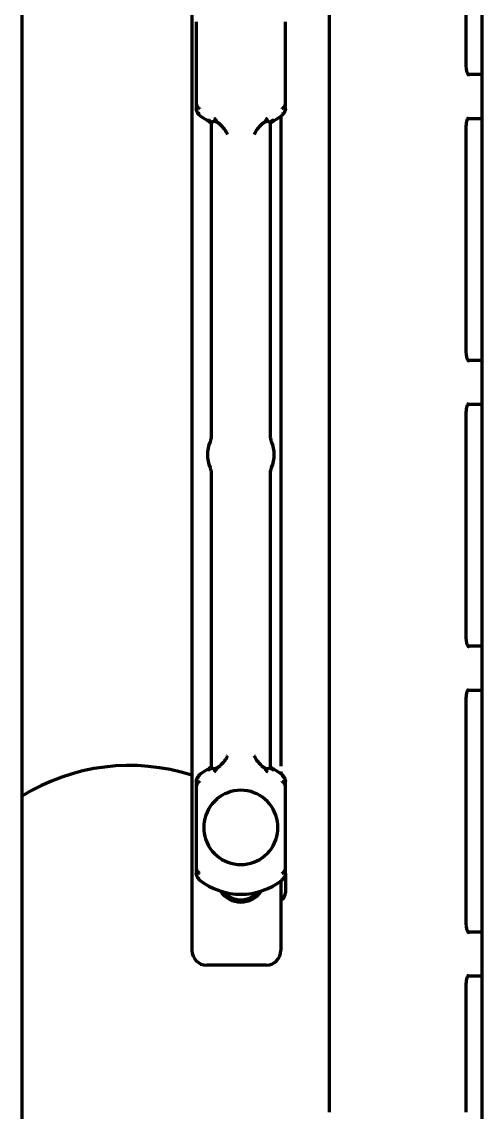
# Model space of a CAD drawing. Header units: inches. Extents: x -3055 to 7244, y 299 to 5591.
# Drawn here: x 5507.2 to 5538.2, y 2230.1 to 2303.6 of the extents above; entities that cross this region are included whole.
import ezdxf

# ---------------------------------------------------------------- set-up
doc = ezdxf.new("R2010")
doc.units = ezdxf.units.IN

msp = doc.modelspace()

# ---------------------------------------------------------------- linework, layer by layer
at = {"linetype": 'Continuous', "lineweight": 70}
for p, q in [((5507.212, 3810.023), (5507.212, 2144.823)), ((5538.212, 2170.627), (5538.212, 3808.627)), ((5518.662, 2411.377), (5518.662, 2241.027)), ((5527.916, 2329.027), (5527.916, 2230.128)), ((5537.144, 2300.527), (5537.144, 2318.455)), ((5518.962, 2303.553), (5518.962, 2298.051)), ((5524.962, 2298.051), (5524.962, 2303.553)), ((5537.285, 2300.027), (5538.213, 2300.027)), ((5519.209, 2297.331), (5519.166, 2297.277)), ((5523.962, 2296.724), (5523.918, 2296.775)), ((5524.662, 2297.201), (5524.662, 2253.436)), ((5524.759, 2297.277), (5524.716, 2297.331)), ((5538.213, 2297.027), (5537.247, 2297.027)), ((5519.963, 2296.723), (5519.963, 2275.478)), ((5523.962, 2275.653), (5523.962, 2296.723)), ((5537.144, 2281.277), (5537.144, 2296.527)), ((5537.284, 2280.777), (5538.213, 2280.777)), ((5538.213, 2277.777), (5537.247, 2277.777)), ((5537.144, 2262.027), (5537.144, 2277.277)), ((5524.036, 2275.275), (5524.037, 2275.273)), ((5519.889, 2273.529), (5519.888, 2273.531)), ((5523.962, 2253.382), (5523.962, 2273.327)), ((5519.963, 2273.151), (5519.963, 2253.381)), ((5537.284, 2261.527), (5538.213, 2261.527)), ((5537.144, 2242.777), (5537.144, 2258.027)), ((5538.213, 2258.527), (5537.247, 2258.527)), ((5519.166, 2252.827), (5519.209, 2252.773)), ((5524.662, 2253.063), (5524.662, 2252.903)), ((5524.716, 2252.773), (5524.759, 2252.827)), ((5518.962, 2252.053), (5518.962, 2246.551)), ((5524.962, 2246.551), (5524.962, 2252.053)), ((5524.962, 2246.186), (5524.962, 2244.894)), ((5519.209, 2245.831), (5519.166, 2245.777)), ((5524.662, 2245.702), (5524.662, 2241.027)), ((5524.759, 2245.777), (5524.716, 2245.831)), ((5524.762, 2244.479), (5524.662, 2244.402)), ((5537.284, 2242.277), (5538.213, 2242.277)), ((5523.662, 2240.027), (5519.662, 2240.027)), ((5537.144, 2230.127), (5537.144, 2238.777)), ((5538.213, 2239.277), (5537.247, 2239.277))]:
    msp.add_line(p, q, dxfattribs=at)
for centre, radius, start, end in [((5521.962, 2300.802), 4.5, 231.57762, 240.00161), ((5521.962, 2300.802), 4.5, 299.99838, 308.43273), ((5521.962, 2274.402), 2.25, 157.23257, 202.76743), ((5521.962, 2274.402), 2.25, 337.23257, 22.76743), ((5514.462, 2239.779), 13.695, 72.13713, 121.95931), ((5521.962, 2249.302), 4.5, 119.99839, 128.43252), ((5521.962, 2249.302), 4.5, 51.57673, 60.00161), ((5521.962, 2249.302), 2.5, 8.88512, 171.11488), ((5521.962, 2249.302), 2.5, 171.11488, 188.88512), ((5521.962, 2249.302), 2.5, 351.11488, 8.88512), ((5521.962, 2249.302), 2.5, 188.88512, 351.11488), ((5521.962, 2249.302), 4.5, 231.57763, 308.4734), ((5521.962, 2245.927), 1.65, 213.43781, 326.56219), ((5521.962, 2245.927), 1.5, 220.75313, 319.2525), ((5524.432, 2244.894), 0.53, 308.4745, 0), ((5519.662, 2241.027), 1, 180, 270), ((5523.662, 2241.027), 1, 270, 0)]:
    msp.add_arc(centre, radius, start, end, dxfattribs=at)
for centre, major_axis, ratio, start_param, end_param in [((5524.95, 2295.62), (1.342, 0.629), 0.999709, 1.654922, 1.870026), ((5524.45, 2297.67), (0.312, -0.391), 0.212305, 6.282869, 6.783619), ((5519.475, 2252.434), (-0.312, 0.391), 0.210527, 6.282797, 6.783546), ((5518.975, 2254.484), (1.342, 0.629), 0.999709, 4.796522, 5.011626), ((5524.45, 2246.17), (0.312, -0.391), 0.212305, 0.000913, 0.500435)]:
    msp.add_ellipse(centre, major_axis=major_axis, ratio=ratio, start_param=start_param, end_param=end_param, dxfattribs=at)
for points, knots in [([(5537.289, 2299.957), (5537.29, 2299.957), (5537.288, 2299.959), (5537.262, 2299.991), (5537.212, 2300.095), (5537.165, 2300.256), (5537.146, 2300.41), (5537.144, 2300.503), (5537.144, 2300.527)], [0, 0, 0, 0, 0.064595, 0.272965, 0.480399, 0.692617, 0.92171, 1, 1, 1, 1]), ([(5518.963, 2298.051), (5518.963, 2298.049), (5518.963, 2298.043), (5518.963, 2298.034), (5518.963, 2298.026), (5518.964, 2298.018), (5518.965, 2298.01), (5518.966, 2298.002), (5518.968, 2297.994), (5518.969, 2297.987), (5518.971, 2297.979), (5518.973, 2297.972), (5518.975, 2297.965), (5518.977, 2297.958), (5518.979, 2297.951), (5518.981, 2297.945), (5518.983, 2297.938), (5518.986, 2297.932), (5518.988, 2297.926), (5518.991, 2297.92), (5518.994, 2297.914), (5518.996, 2297.909), (5518.999, 2297.903), (5519.002, 2297.898), (5519.004, 2297.893), (5519.007, 2297.888), (5519.01, 2297.883), (5519.013, 2297.878), (5519.016, 2297.874), (5519.018, 2297.87), (5519.024, 2297.861), (5519.033, 2297.848), (5519.046, 2297.832), (5519.059, 2297.817), (5519.074, 2297.802), (5519.088, 2297.788), (5519.104, 2297.775), (5519.12, 2297.762), (5519.136, 2297.75), (5519.153, 2297.739), (5519.169, 2297.729), (5519.181, 2297.722), (5519.187, 2297.719)], [0, 0, 0, 0, 0.022173, 0.043991, 0.065453, 0.086557, 0.107303, 0.127691, 0.147719, 0.167387, 0.186695, 0.205643, 0.22423, 0.242456, 0.260322, 0.277827, 0.294972, 0.311756, 0.328181, 0.344246, 0.359953, 0.375301, 0.390291, 0.404923, 0.4192, 0.43312, 0.446685, 0.459895, 0.472752, 0.485256, 0.497408, 0.546852, 0.595521, 0.643418, 0.690552, 0.736929, 0.78256, 0.827458, 0.871634, 0.915106, 0.957888, 1, 1, 1, 1]), ([(5519.162, 2297.358), (5519.159, 2297.36), (5519.153, 2297.364), (5519.145, 2297.37), (5519.136, 2297.376), (5519.127, 2297.383), (5519.118, 2297.39), (5519.11, 2297.397), (5519.102, 2297.404), (5519.093, 2297.411), (5519.085, 2297.419), (5519.077, 2297.427), (5519.069, 2297.435), (5519.062, 2297.444), (5519.054, 2297.452), (5519.047, 2297.461), (5519.04, 2297.47), (5519.033, 2297.479), (5519.027, 2297.489), (5519.021, 2297.499), (5519.015, 2297.508), (5519.009, 2297.518), (5519.004, 2297.528), (5518.998, 2297.539), (5518.993, 2297.551), (5518.988, 2297.564), (5518.983, 2297.577), (5518.978, 2297.591), (5518.974, 2297.606), (5518.97, 2297.622), (5518.967, 2297.639), (5518.964, 2297.657), (5518.963, 2297.675), (5518.963, 2297.688), (5518.963, 2297.694)], [0, 0, 0, 0, 0.024357, 0.048944, 0.073762, 0.098812, 0.124097, 0.149618, 0.175376, 0.201372, 0.227608, 0.254084, 0.280802, 0.307763, 0.334967, 0.362415, 0.390108, 0.418047, 0.446232, 0.474663, 0.503341, 0.530292, 0.559107, 0.58979, 0.622347, 0.65678, 0.693093, 0.731289, 0.771368, 0.813332, 0.857179, 0.902909, 0.950518, 1, 1, 1, 1]), ([(5518.963, 2297.694), (5518.963, 2297.69), (5518.963, 2297.683), (5518.963, 2297.672), (5518.964, 2297.662), (5518.964, 2297.652), (5518.965, 2297.642), (5518.966, 2297.632), (5518.967, 2297.623), (5518.969, 2297.613), (5518.97, 2297.605), (5518.972, 2297.596), (5518.973, 2297.587), (5518.975, 2297.579), (5518.977, 2297.571), (5518.979, 2297.564), (5518.981, 2297.556), (5518.983, 2297.549), (5518.985, 2297.542), (5518.987, 2297.536), (5518.989, 2297.529), (5518.991, 2297.523), (5518.993, 2297.517), (5518.995, 2297.511), (5518.997, 2297.506), (5518.999, 2297.501), (5519.001, 2297.496), (5519.003, 2297.491), (5519.005, 2297.487), (5519.007, 2297.482), (5519.009, 2297.478), (5519.01, 2297.475), (5519.012, 2297.471), (5519.013, 2297.468), (5519.018, 2297.458), (5519.027, 2297.441), (5519.04, 2297.419), (5519.053, 2297.397), (5519.068, 2297.377), (5519.083, 2297.358), (5519.098, 2297.34), (5519.114, 2297.323), (5519.131, 2297.307), (5519.147, 2297.292), (5519.158, 2297.282), (5519.164, 2297.278)], [0, 0, 0, 0, 0.022861, 0.045236, 0.067124, 0.088524, 0.109435, 0.129858, 0.149791, 0.169234, 0.188188, 0.206651, 0.224624, 0.242107, 0.259099, 0.2756, 0.291611, 0.307132, 0.322162, 0.336702, 0.350753, 0.364313, 0.377385, 0.389967, 0.40206, 0.413664, 0.42478, 0.435408, 0.445548, 0.455201, 0.464367, 0.473045, 0.481238, 0.488944, 0.496164, 0.551428, 0.605599, 0.65868, 0.71067, 0.761575, 0.811397, 0.860144, 0.907821, 0.954437, 1, 1, 1, 1]), ([(5524.738, 2297.719), (5524.741, 2297.721), (5524.748, 2297.725), (5524.757, 2297.73), (5524.766, 2297.736), (5524.776, 2297.742), (5524.785, 2297.748), (5524.794, 2297.754), (5524.803, 2297.761), (5524.812, 2297.767), (5524.82, 2297.774), (5524.829, 2297.781), (5524.837, 2297.789), (5524.845, 2297.797), (5524.853, 2297.804), (5524.861, 2297.812), (5524.869, 2297.821), (5524.876, 2297.829), (5524.884, 2297.838), (5524.891, 2297.847), (5524.897, 2297.856), (5524.904, 2297.865), (5524.91, 2297.874), (5524.915, 2297.884), (5524.921, 2297.894), (5524.927, 2297.905), (5524.933, 2297.917), (5524.938, 2297.929), (5524.943, 2297.942), (5524.948, 2297.956), (5524.952, 2297.97), (5524.955, 2297.985), (5524.958, 2298.001), (5524.961, 2298.017), (5524.962, 2298.034), (5524.962, 2298.046), (5524.962, 2298.051)], [0, 0, 0, 0, 0.023097, 0.046394, 0.069896, 0.093605, 0.117525, 0.141657, 0.166005, 0.190571, 0.215357, 0.240367, 0.265601, 0.291061, 0.31675, 0.342669, 0.36882, 0.395202, 0.421819, 0.44867, 0.475757, 0.503079, 0.528612, 0.55566, 0.584227, 0.614322, 0.645949, 0.679115, 0.713822, 0.750074, 0.787873, 0.827217, 0.868107, 0.910538, 0.954505, 1, 1, 1, 1]), ([(5524.761, 2297.278), (5524.764, 2297.28), (5524.77, 2297.285), (5524.779, 2297.293), (5524.789, 2297.302), (5524.798, 2297.31), (5524.807, 2297.319), (5524.816, 2297.328), (5524.825, 2297.338), (5524.833, 2297.347), (5524.842, 2297.358), (5524.85, 2297.368), (5524.858, 2297.379), (5524.866, 2297.39), (5524.874, 2297.402), (5524.882, 2297.414), (5524.889, 2297.426), (5524.896, 2297.438), (5524.903, 2297.451), (5524.909, 2297.462), (5524.913, 2297.471), (5524.917, 2297.479), (5524.92, 2297.488), (5524.925, 2297.498), (5524.929, 2297.509), (5524.933, 2297.522), (5524.938, 2297.536), (5524.943, 2297.551), (5524.947, 2297.567), (5524.951, 2297.585), (5524.955, 2297.604), (5524.958, 2297.625), (5524.96, 2297.647), (5524.962, 2297.67), (5524.962, 2297.686), (5524.962, 2297.694)], [0, 0, 0, 0, 0.025091, 0.050515, 0.076274, 0.10237, 0.128803, 0.155576, 0.182689, 0.210144, 0.23794, 0.266081, 0.294565, 0.323394, 0.352569, 0.382089, 0.411955, 0.442168, 0.472727, 0.503631, 0.518597, 0.53614, 0.556265, 0.578974, 0.604272, 0.632161, 0.662644, 0.695723, 0.731402, 0.76968, 0.810557, 0.854032, 0.900101, 0.948759, 1, 1, 1, 1]), ([(5524.962, 2297.694), (5524.962, 2297.691), (5524.962, 2297.685), (5524.962, 2297.675), (5524.961, 2297.666), (5524.96, 2297.657), (5524.959, 2297.648), (5524.958, 2297.639), (5524.957, 2297.631), (5524.955, 2297.623), (5524.953, 2297.615), (5524.951, 2297.607), (5524.949, 2297.599), (5524.947, 2297.592), (5524.945, 2297.585), (5524.942, 2297.578), (5524.94, 2297.571), (5524.937, 2297.564), (5524.935, 2297.558), (5524.932, 2297.552), (5524.93, 2297.545), (5524.927, 2297.54), (5524.924, 2297.534), (5524.921, 2297.529), (5524.919, 2297.523), (5524.916, 2297.518), (5524.913, 2297.513), (5524.907, 2297.504), (5524.899, 2297.49), (5524.886, 2297.472), (5524.873, 2297.455), (5524.859, 2297.439), (5524.844, 2297.423), (5524.829, 2297.408), (5524.813, 2297.394), (5524.796, 2297.381), (5524.78, 2297.369), (5524.768, 2297.361), (5524.762, 2297.358)], [0, 0, 0, 0, 0.024705, 0.048964, 0.072776, 0.096141, 0.119058, 0.141528, 0.163548, 0.18512, 0.206243, 0.226917, 0.247142, 0.266918, 0.286245, 0.305124, 0.323553, 0.341535, 0.359068, 0.376155, 0.392794, 0.408986, 0.424732, 0.440033, 0.454888, 0.469299, 0.483266, 0.49679, 0.550956, 0.604255, 0.656687, 0.708259, 0.758975, 0.808843, 0.85787, 0.906065, 0.953438, 1, 1, 1, 1]), ([(5519.848, 2296.908), (5519.836, 2296.908), (5519.814, 2296.907), (5519.788, 2296.906), (5519.767, 2296.905), (5519.75, 2296.905), (5519.737, 2296.905), (5519.727, 2296.904), (5519.719, 2296.904), (5519.714, 2296.905), (5519.713, 2296.905), (5519.713, 2296.905)], [0, 0, 0, 0, 0.111111, 0.222222, 0.333333, 0.444444, 0.555555, 0.666666, 0.777777, 0.888888, 1, 1, 1, 1]), ([(5519.713, 2296.905), (5519.713, 2296.905), (5519.713, 2296.904), (5519.714, 2296.904), (5519.714, 2296.904)], [0, 0, 0, 0, 0.799483, 1, 1, 1, 1]), ([(5520.384, 2296.773), (5520.345, 2296.794), (5520.306, 2296.811), (5520.257, 2296.825), (5520.248, 2296.827), (5520.229, 2296.831), (5520.22, 2296.833), (5520.192, 2296.836), (5520.175, 2296.837), (5520.149, 2296.837), (5520.141, 2296.836), (5520.125, 2296.835), (5520.117, 2296.834), (5520.095, 2296.829), (5520.081, 2296.825), (5520.062, 2296.817), (5520.056, 2296.814), (5520.045, 2296.807), (5520.029, 2296.797), (5520.015, 2296.784), (5520.007, 2296.775)], [0, 0, 0, 0, 0.25, 0.25, 0.3125, 0.3125, 0.375, 0.375, 0.5, 0.5, 0.5625, 0.5625, 0.625, 0.625, 0.75, 0.75, 0.8125, 0.8125, 0.875, 1, 1, 1, 1]), ([(5523.918, 2296.775), (5523.902, 2296.794), (5523.882, 2296.809), (5523.85, 2296.822), (5523.844, 2296.825), (5523.83, 2296.829), (5523.823, 2296.831), (5523.8, 2296.835), (5523.785, 2296.837), (5523.76, 2296.837), (5523.751, 2296.837), (5523.733, 2296.836), (5523.724, 2296.835), (5523.696, 2296.831), (5523.678, 2296.827), (5523.649, 2296.819), (5523.639, 2296.816), (5523.619, 2296.809), (5523.61, 2296.806), (5523.58, 2296.793), (5523.56, 2296.784), (5523.541, 2296.773)], [0, 0, 0, 0, 0.25, 0.25, 0.3125, 0.3125, 0.375, 0.375, 0.5, 0.5, 0.5625, 0.5625, 0.625, 0.625, 0.75, 0.75, 0.8125, 0.8125, 0.875, 0.875, 1, 1, 1, 1]), ([(5524.213, 2296.905), (5524.212, 2296.905), (5524.212, 2296.905), (5524.212, 2296.905), (5524.212, 2296.905), (5524.211, 2296.905), (5524.206, 2296.904), (5524.198, 2296.904), (5524.186, 2296.905), (5524.169, 2296.905), (5524.147, 2296.906), (5524.118, 2296.906), (5524.091, 2296.907), (5524.077, 2296.908), (5524.077, 2296.908), (5524.076, 2296.908)], [0, 0, 0, 0, 0.000001, 0.000001, 0.000001, 0.125, 0.25, 0.375, 0.5, 0.625, 0.749999, 0.874999, 0.999999, 0.999999, 1, 1, 1, 1]), ([(5537.144, 2296.527), (5537.144, 2296.603), (5537.155, 2296.745), (5537.2, 2296.929), (5537.255, 2297.052), (5537.286, 2297.093), (5537.29, 2297.097), (5537.29, 2297.097)], [0, 0, 0, 0, 0.239269, 0.485113, 0.691034, 0.916821, 1, 1, 1, 1]), ([(5537.289, 2280.707), (5537.29, 2280.707), (5537.288, 2280.709), (5537.262, 2280.741), (5537.212, 2280.845), (5537.165, 2281.006), (5537.146, 2281.16), (5537.144, 2281.253), (5537.144, 2281.277)], [0, 0, 0, 0, 0.064595, 0.272965, 0.480399, 0.692617, 0.92171, 1, 1, 1, 1]), ([(5537.144, 2277.277), (5537.144, 2277.353), (5537.155, 2277.495), (5537.2, 2277.679), (5537.255, 2277.802), (5537.286, 2277.843), (5537.29, 2277.847), (5537.29, 2277.847)], [0, 0, 0, 0, 0.239269, 0.485113, 0.691034, 0.916821, 1, 1, 1, 1]), ([(5519.959, 2275.653), (5519.961, 2275.621), (5519.96, 2275.545), (5519.941, 2275.439), (5519.916, 2275.348), (5519.898, 2275.299), (5519.889, 2275.277), (5519.887, 2275.271), (5519.886, 2275.269), (5519.886, 2275.268), (5519.885, 2275.267), (5519.885, 2275.266), (5519.886, 2275.267), (5519.887, 2275.271), (5519.888, 2275.273)], [0, 0, 0, 0, 0.192641, 0.46939, 0.660242, 0.766372, 0.796104, 0.80381, 0.809134, 0.815266, 0.825483, 0.848577, 0.923342, 1, 1, 1, 1]), ([(5524.036, 2275.275), (5524.036, 2275.276), (5524.024, 2275.306), (5523.98, 2275.432), (5523.963, 2275.555), (5523.964, 2275.653)], [0, 0, 0, 0, 0.009299, 0.261296, 1, 1, 1, 1]), ([(5519.889, 2273.529), (5519.889, 2273.528), (5519.901, 2273.5), (5519.938, 2273.389), (5519.968, 2273.263), (5519.96, 2273.167), (5519.958, 2273.152)], [0, 0, 0, 0, 0.009262, 0.246774, 0.884162, 1, 1, 1, 1]), ([(5523.966, 2273.151), (5523.964, 2273.183), (5523.965, 2273.26), (5523.984, 2273.366), (5524.009, 2273.456), (5524.027, 2273.505), (5524.036, 2273.528), (5524.038, 2273.533), (5524.039, 2273.535), (5524.039, 2273.536), (5524.04, 2273.537), (5524.04, 2273.538), (5524.039, 2273.537), (5524.038, 2273.533), (5524.037, 2273.531)], [0, 0, 0, 0, 0.194649, 0.470857, 0.661147, 0.766771, 0.796187, 0.803844, 0.809152, 0.815288, 0.825535, 0.848758, 0.924174, 1, 1, 1, 1]), ([(5537.289, 2261.457), (5537.29, 2261.457), (5537.288, 2261.459), (5537.262, 2261.491), (5537.212, 2261.595), (5537.165, 2261.756), (5537.146, 2261.91), (5537.144, 2262.003), (5537.144, 2262.027)], [0, 0, 0, 0, 0.064595, 0.272965, 0.480399, 0.692617, 0.92171, 1, 1, 1, 1]), ([(5537.144, 2258.027), (5537.144, 2258.103), (5537.155, 2258.245), (5537.2, 2258.429), (5537.255, 2258.552), (5537.286, 2258.593), (5537.29, 2258.597), (5537.29, 2258.597)], [0, 0, 0, 0, 0.239269, 0.485113, 0.691034, 0.916821, 1, 1, 1, 1]), ([(5519.164, 2252.826), (5519.161, 2252.824), (5519.155, 2252.819), (5519.145, 2252.811), (5519.136, 2252.803), (5519.127, 2252.794), (5519.118, 2252.785), (5519.109, 2252.776), (5519.1, 2252.766), (5519.092, 2252.757), (5519.083, 2252.746), (5519.075, 2252.736), (5519.066, 2252.725), (5519.058, 2252.714), (5519.05, 2252.702), (5519.043, 2252.69), (5519.035, 2252.678), (5519.028, 2252.666), (5519.022, 2252.653), (5519.016, 2252.642), (5519.011, 2252.632), (5519.008, 2252.624), (5519.004, 2252.615), (5518.999, 2252.604), (5518.995, 2252.592), (5518.991, 2252.58), (5518.986, 2252.566), (5518.982, 2252.551), (5518.977, 2252.534), (5518.973, 2252.516), (5518.97, 2252.498), (5518.967, 2252.477), (5518.964, 2252.456), (5518.963, 2252.433), (5518.963, 2252.418), (5518.963, 2252.41)], [0, 0, 0, 0, 0.025171, 0.050666, 0.076486, 0.102633, 0.129109, 0.155914, 0.18305, 0.210518, 0.238318, 0.266453, 0.294923, 0.323728, 0.352869, 0.382347, 0.412161, 0.442313, 0.472802, 0.503628, 0.520183, 0.539089, 0.56035, 0.583969, 0.609949, 0.638294, 0.669006, 0.702086, 0.737538, 0.775362, 0.815557, 0.858122, 0.903055, 0.950349, 1, 1, 1, 1]), ([(5518.963, 2252.41), (5518.963, 2252.413), (5518.963, 2252.42), (5518.963, 2252.429), (5518.964, 2252.438), (5518.965, 2252.448), (5518.966, 2252.456), (5518.967, 2252.465), (5518.968, 2252.474), (5518.97, 2252.482), (5518.972, 2252.49), (5518.974, 2252.498), (5518.976, 2252.505), (5518.978, 2252.513), (5518.98, 2252.52), (5518.983, 2252.527), (5518.985, 2252.534), (5518.988, 2252.541), (5518.99, 2252.547), (5518.993, 2252.553), (5518.996, 2252.559), (5518.998, 2252.565), (5519.001, 2252.571), (5519.004, 2252.576), (5519.006, 2252.581), (5519.009, 2252.586), (5519.012, 2252.591), (5519.017, 2252.6), (5519.026, 2252.614), (5519.039, 2252.632), (5519.052, 2252.649), (5519.066, 2252.666), (5519.081, 2252.681), (5519.097, 2252.696), (5519.112, 2252.71), (5519.129, 2252.723), (5519.145, 2252.735), (5519.157, 2252.743), (5519.163, 2252.747)], [0, 0, 0, 0, 0.024973, 0.049479, 0.073516, 0.097084, 0.120183, 0.142811, 0.16497, 0.186657, 0.207874, 0.228619, 0.248894, 0.268697, 0.28803, 0.306892, 0.325284, 0.343205, 0.360656, 0.377639, 0.394152, 0.410196, 0.425772, 0.440881, 0.455523, 0.469698, 0.483407, 0.496651, 0.550923, 0.604307, 0.656806, 0.708423, 0.759165, 0.809037, 0.858048, 0.906205, 0.953519, 1, 1, 1, 1]), ([(5519.712, 2253.199), (5519.712, 2253.199), (5519.713, 2253.199), (5519.713, 2253.199), (5519.713, 2253.199), (5519.714, 2253.199), (5519.719, 2253.2), (5519.727, 2253.2), (5519.739, 2253.199), (5519.756, 2253.199), (5519.778, 2253.199), (5519.807, 2253.198), (5519.834, 2253.197), (5519.848, 2253.196)], [0, 0, 0, 0, 0.000002, 0.000002, 0.000002, 0.125002, 0.250001, 0.375001, 0.500001, 0.625001, 0.75, 0.875, 1, 1, 1, 1]), ([(5520.007, 2253.329), (5520.023, 2253.31), (5520.043, 2253.295), (5520.075, 2253.282), (5520.081, 2253.28), (5520.095, 2253.275), (5520.102, 2253.273), (5520.124, 2253.269), (5520.14, 2253.267), (5520.165, 2253.267), (5520.174, 2253.267), (5520.192, 2253.268), (5520.201, 2253.269), (5520.228, 2253.273), (5520.247, 2253.277), (5520.276, 2253.285), (5520.286, 2253.288), (5520.305, 2253.295), (5520.315, 2253.299), (5520.345, 2253.311), (5520.364, 2253.321), (5520.384, 2253.332)], [0, 0, 0, 0, 0.25, 0.25, 0.3125, 0.3125, 0.375, 0.375, 0.5, 0.5, 0.5625, 0.5625, 0.625, 0.625, 0.75, 0.75, 0.8125, 0.8125, 0.875, 0.875, 1, 1, 1, 1]), ([(5523.541, 2253.332), (5523.58, 2253.31), (5523.619, 2253.293), (5523.668, 2253.279), (5523.677, 2253.277), (5523.696, 2253.273), (5523.705, 2253.272), (5523.733, 2253.268), (5523.75, 2253.267), (5523.776, 2253.267), (5523.784, 2253.268), (5523.8, 2253.269), (5523.808, 2253.27), (5523.83, 2253.275), (5523.844, 2253.279), (5523.863, 2253.287), (5523.869, 2253.29), (5523.88, 2253.297), (5523.896, 2253.307), (5523.91, 2253.32), (5523.918, 2253.329)], [0, 0, 0, 0, 0.25, 0.25, 0.3125, 0.3125, 0.375, 0.375, 0.5, 0.5, 0.5625, 0.5625, 0.625, 0.625, 0.75, 0.75, 0.8125, 0.8125, 0.875, 1, 1, 1, 1]), ([(5523.918, 2253.329), (5523.924, 2253.336), (5523.934, 2253.348), (5523.945, 2253.362), (5523.953, 2253.371), (5523.958, 2253.377), (5523.961, 2253.38), (5523.962, 2253.38), (5523.962, 2253.38)], [0, 0, 0, 0, 0.166664, 0.333327, 0.499991, 0.666654, 0.833318, 1, 1, 1, 1]), ([(5524.077, 2253.196), (5524.089, 2253.197), (5524.111, 2253.197), (5524.137, 2253.198), (5524.158, 2253.199), (5524.175, 2253.199), (5524.188, 2253.199), (5524.198, 2253.2), (5524.206, 2253.2), (5524.211, 2253.199), (5524.212, 2253.199), (5524.212, 2253.199)], [0, 0, 0, 0, 0.111111, 0.222222, 0.333333, 0.444444, 0.555555, 0.666666, 0.777777, 0.888888, 1, 1, 1, 1]), ([(5524.212, 2253.199), (5524.212, 2253.2), (5524.211, 2253.2), (5524.211, 2253.2), (5524.211, 2253.2)], [0, 0, 0, 0, 0.799482, 1, 1, 1, 1]), ([(5524.962, 2252.41), (5524.962, 2252.414), (5524.962, 2252.421), (5524.962, 2252.432), (5524.961, 2252.442), (5524.961, 2252.452), (5524.96, 2252.462), (5524.959, 2252.472), (5524.957, 2252.481), (5524.956, 2252.491), (5524.955, 2252.5), (5524.953, 2252.508), (5524.951, 2252.517), (5524.95, 2252.525), (5524.948, 2252.533), (5524.946, 2252.54), (5524.944, 2252.548), (5524.942, 2252.555), (5524.94, 2252.562), (5524.938, 2252.569), (5524.936, 2252.575), (5524.934, 2252.581), (5524.932, 2252.587), (5524.93, 2252.593), (5524.928, 2252.598), (5524.926, 2252.603), (5524.924, 2252.608), (5524.922, 2252.613), (5524.92, 2252.617), (5524.918, 2252.622), (5524.916, 2252.626), (5524.915, 2252.629), (5524.913, 2252.633), (5524.911, 2252.636), (5524.907, 2252.646), (5524.898, 2252.663), (5524.885, 2252.685), (5524.872, 2252.707), (5524.857, 2252.727), (5524.842, 2252.746), (5524.827, 2252.764), (5524.811, 2252.781), (5524.794, 2252.797), (5524.778, 2252.812), (5524.766, 2252.822), (5524.761, 2252.826)], [0, 0, 0, 0, 0.022871, 0.045255, 0.067151, 0.088558, 0.109477, 0.129906, 0.149846, 0.169295, 0.188253, 0.206721, 0.224697, 0.242183, 0.259177, 0.27568, 0.291693, 0.307214, 0.322245, 0.336784, 0.350834, 0.364392, 0.377461, 0.39004, 0.40213, 0.41373, 0.424842, 0.435464, 0.445599, 0.455245, 0.464404, 0.473075, 0.481259, 0.488956, 0.496167, 0.551431, 0.605603, 0.658683, 0.710673, 0.761578, 0.8114, 0.860146, 0.907823, 0.954438, 1, 1, 1, 1]), ([(5524.762, 2252.746), (5524.765, 2252.744), (5524.772, 2252.74), (5524.78, 2252.734), (5524.789, 2252.728), (5524.798, 2252.721), (5524.807, 2252.714), (5524.815, 2252.707), (5524.823, 2252.7), (5524.832, 2252.693), (5524.84, 2252.685), (5524.848, 2252.677), (5524.855, 2252.669), (5524.863, 2252.66), (5524.87, 2252.652), (5524.878, 2252.643), (5524.885, 2252.634), (5524.891, 2252.625), (5524.898, 2252.615), (5524.904, 2252.605), (5524.91, 2252.596), (5524.916, 2252.586), (5524.921, 2252.576), (5524.927, 2252.565), (5524.932, 2252.553), (5524.937, 2252.54), (5524.942, 2252.527), (5524.947, 2252.513), (5524.951, 2252.498), (5524.955, 2252.482), (5524.958, 2252.465), (5524.96, 2252.447), (5524.962, 2252.429), (5524.962, 2252.416), (5524.962, 2252.41)], [0, 0, 0, 0, 0.024355, 0.04894, 0.073756, 0.098805, 0.124087, 0.149606, 0.175361, 0.201355, 0.227588, 0.254061, 0.280776, 0.307734, 0.334935, 0.36238, 0.39007, 0.418005, 0.446186, 0.474613, 0.503287, 0.530252, 0.559079, 0.589773, 0.622339, 0.65678, 0.693098, 0.731298, 0.77138, 0.813344, 0.857191, 0.902919, 0.950523, 1, 1, 1, 1]), ([(5519.187, 2252.385), (5519.184, 2252.383), (5519.177, 2252.38), (5519.168, 2252.374), (5519.159, 2252.368), (5519.149, 2252.363), (5519.14, 2252.356), (5519.131, 2252.35), (5519.122, 2252.344), (5519.114, 2252.337), (5519.105, 2252.33), (5519.096, 2252.323), (5519.088, 2252.315), (5519.08, 2252.308), (5519.072, 2252.3), (5519.064, 2252.292), (5519.056, 2252.284), (5519.049, 2252.275), (5519.042, 2252.266), (5519.035, 2252.258), (5519.028, 2252.248), (5519.022, 2252.239), (5519.015, 2252.23), (5519.01, 2252.22), (5519.004, 2252.21), (5518.998, 2252.199), (5518.993, 2252.188), (5518.987, 2252.175), (5518.982, 2252.162), (5518.977, 2252.149), (5518.973, 2252.134), (5518.97, 2252.119), (5518.967, 2252.104), (5518.964, 2252.087), (5518.963, 2252.07), (5518.963, 2252.059), (5518.963, 2252.053)], [0, 0, 0, 0, 0.023051, 0.046302, 0.069757, 0.093418, 0.117289, 0.141371, 0.165669, 0.190184, 0.214918, 0.239874, 0.265054, 0.29046, 0.316093, 0.341956, 0.368049, 0.394373, 0.420931, 0.447722, 0.474747, 0.502007, 0.52759, 0.55469, 0.583315, 0.61347, 0.645164, 0.678399, 0.71318, 0.749511, 0.787392, 0.826825, 0.867806, 0.910333, 0.954401, 1, 1, 1, 1]), ([(5524.962, 2252.053), (5524.962, 2252.056), (5524.962, 2252.061), (5524.962, 2252.07), (5524.961, 2252.078), (5524.961, 2252.086), (5524.96, 2252.094), (5524.959, 2252.102), (5524.957, 2252.11), (5524.956, 2252.117), (5524.954, 2252.125), (5524.952, 2252.132), (5524.95, 2252.139), (5524.948, 2252.146), (5524.946, 2252.152), (5524.944, 2252.159), (5524.942, 2252.165), (5524.939, 2252.172), (5524.937, 2252.178), (5524.934, 2252.184), (5524.931, 2252.19), (5524.929, 2252.195), (5524.926, 2252.201), (5524.923, 2252.206), (5524.921, 2252.211), (5524.918, 2252.216), (5524.915, 2252.221), (5524.912, 2252.225), (5524.909, 2252.23), (5524.907, 2252.234), (5524.901, 2252.243), (5524.892, 2252.255), (5524.879, 2252.272), (5524.866, 2252.287), (5524.851, 2252.302), (5524.837, 2252.316), (5524.821, 2252.329), (5524.805, 2252.342), (5524.789, 2252.354), (5524.772, 2252.365), (5524.756, 2252.375), (5524.744, 2252.382), (5524.738, 2252.385)], [0, 0, 0, 0, 0.022145, 0.043936, 0.06537, 0.086448, 0.107169, 0.12753, 0.147533, 0.167177, 0.186461, 0.205385, 0.223948, 0.242152, 0.259995, 0.277478, 0.294602, 0.311365, 0.327769, 0.343815, 0.359501, 0.37483, 0.389801, 0.404416, 0.418674, 0.432577, 0.446125, 0.459319, 0.47216, 0.484648, 0.496785, 0.546297, 0.595032, 0.642993, 0.690188, 0.736624, 0.782312, 0.827263, 0.871492, 0.915013, 0.957843, 1, 1, 1, 1]), ([(5518.963, 2246.551), (5518.963, 2246.549), (5518.963, 2246.543), (5518.963, 2246.534), (5518.963, 2246.526), (5518.964, 2246.518), (5518.965, 2246.51), (5518.966, 2246.502), (5518.968, 2246.494), (5518.969, 2246.487), (5518.971, 2246.479), (5518.973, 2246.472), (5518.975, 2246.465), (5518.977, 2246.458), (5518.979, 2246.451), (5518.981, 2246.445), (5518.983, 2246.438), (5518.986, 2246.432), (5518.988, 2246.426), (5518.991, 2246.42), (5518.994, 2246.414), (5518.996, 2246.409), (5518.999, 2246.403), (5519.002, 2246.398), (5519.004, 2246.393), (5519.007, 2246.388), (5519.01, 2246.383), (5519.013, 2246.378), (5519.016, 2246.374), (5519.018, 2246.37), (5519.024, 2246.361), (5519.033, 2246.348), (5519.046, 2246.332), (5519.059, 2246.317), (5519.074, 2246.302), (5519.088, 2246.288), (5519.104, 2246.275), (5519.12, 2246.262), (5519.136, 2246.25), (5519.153, 2246.239), (5519.169, 2246.229), (5519.181, 2246.222), (5519.187, 2246.219)], [0, 0, 0, 0, 0.022174, 0.043992, 0.065454, 0.086559, 0.107306, 0.127693, 0.147722, 0.16739, 0.186699, 0.205647, 0.224234, 0.24246, 0.260326, 0.277831, 0.294975, 0.31176, 0.328185, 0.34425, 0.359956, 0.375304, 0.390294, 0.404926, 0.419202, 0.433122, 0.446686, 0.459896, 0.472753, 0.485256, 0.497408, 0.546852, 0.595521, 0.643419, 0.690553, 0.736931, 0.782562, 0.827459, 0.871636, 0.915107, 0.957889, 1, 1, 1, 1]), ([(5519.162, 2245.858), (5519.159, 2245.86), (5519.153, 2245.864), (5519.145, 2245.87), (5519.136, 2245.876), (5519.127, 2245.883), (5519.118, 2245.89), (5519.11, 2245.897), (5519.102, 2245.904), (5519.093, 2245.911), (5519.085, 2245.919), (5519.077, 2245.927), (5519.069, 2245.935), (5519.062, 2245.944), (5519.054, 2245.952), (5519.047, 2245.961), (5519.04, 2245.97), (5519.033, 2245.979), (5519.027, 2245.989), (5519.021, 2245.999), (5519.015, 2246.008), (5519.009, 2246.018), (5519.004, 2246.028), (5518.998, 2246.039), (5518.993, 2246.051), (5518.988, 2246.064), (5518.983, 2246.077), (5518.978, 2246.091), (5518.974, 2246.106), (5518.97, 2246.122), (5518.967, 2246.139), (5518.964, 2246.157), (5518.963, 2246.175), (5518.963, 2246.188), (5518.963, 2246.194)], [0, 0, 0, 0, 0.024357, 0.048944, 0.073762, 0.098813, 0.124098, 0.149618, 0.175376, 0.201372, 0.227608, 0.254084, 0.280802, 0.307763, 0.334967, 0.362416, 0.390109, 0.418048, 0.446233, 0.474664, 0.503341, 0.530295, 0.559113, 0.589798, 0.622356, 0.65679, 0.693104, 0.731299, 0.771378, 0.813341, 0.857187, 0.902915, 0.950521, 1, 1, 1, 1]), ([(5518.963, 2246.194), (5518.963, 2246.19), (5518.963, 2246.183), (5518.963, 2246.172), (5518.964, 2246.162), (5518.964, 2246.152), (5518.965, 2246.142), (5518.966, 2246.132), (5518.967, 2246.123), (5518.969, 2246.113), (5518.97, 2246.104), (5518.972, 2246.096), (5518.973, 2246.087), (5518.975, 2246.079), (5518.977, 2246.071), (5518.979, 2246.064), (5518.981, 2246.056), (5518.983, 2246.049), (5518.985, 2246.042), (5518.987, 2246.035), (5518.989, 2246.029), (5518.991, 2246.023), (5518.993, 2246.017), (5518.995, 2246.011), (5518.997, 2246.006), (5518.999, 2246.001), (5519.001, 2245.996), (5519.003, 2245.991), (5519.005, 2245.987), (5519.007, 2245.982), (5519.009, 2245.978), (5519.01, 2245.975), (5519.012, 2245.971), (5519.013, 2245.968), (5519.018, 2245.958), (5519.027, 2245.941), (5519.04, 2245.919), (5519.053, 2245.897), (5519.068, 2245.877), (5519.083, 2245.858), (5519.098, 2245.84), (5519.114, 2245.823), (5519.131, 2245.807), (5519.147, 2245.792), (5519.158, 2245.782), (5519.164, 2245.778)], [0, 0, 0, 0, 0.022864, 0.045241, 0.067131, 0.088533, 0.109447, 0.129871, 0.149806, 0.169251, 0.188206, 0.20667, 0.224644, 0.242128, 0.25912, 0.275622, 0.291634, 0.307154, 0.322185, 0.336725, 0.350775, 0.364335, 0.377406, 0.389987, 0.402079, 0.413682, 0.424797, 0.435423, 0.445562, 0.455213, 0.464376, 0.473053, 0.481243, 0.488947, 0.496164, 0.551428, 0.605599, 0.65868, 0.71067, 0.761575, 0.811398, 0.860144, 0.907821, 0.954437, 1, 1, 1, 1]), ([(5524.738, 2246.219), (5524.741, 2246.221), (5524.748, 2246.224), (5524.757, 2246.23), (5524.766, 2246.236), (5524.776, 2246.242), (5524.785, 2246.248), (5524.794, 2246.254), (5524.803, 2246.261), (5524.812, 2246.267), (5524.82, 2246.274), (5524.829, 2246.281), (5524.837, 2246.289), (5524.845, 2246.297), (5524.853, 2246.304), (5524.861, 2246.312), (5524.869, 2246.321), (5524.876, 2246.329), (5524.884, 2246.338), (5524.891, 2246.347), (5524.897, 2246.356), (5524.904, 2246.365), (5524.91, 2246.374), (5524.915, 2246.384), (5524.921, 2246.394), (5524.927, 2246.405), (5524.933, 2246.417), (5524.938, 2246.429), (5524.943, 2246.442), (5524.948, 2246.456), (5524.952, 2246.47), (5524.955, 2246.485), (5524.958, 2246.501), (5524.961, 2246.517), (5524.962, 2246.534), (5524.962, 2246.546), (5524.962, 2246.551)], [0, 0, 0, 0, 0.023097, 0.046395, 0.069897, 0.093606, 0.117525, 0.141658, 0.166006, 0.190572, 0.215358, 0.240367, 0.265601, 0.291062, 0.316751, 0.34267, 0.36882, 0.395203, 0.421819, 0.44867, 0.475757, 0.503078, 0.528611, 0.555657, 0.584223, 0.614317, 0.645944, 0.679109, 0.713816, 0.750069, 0.787867, 0.827213, 0.868103, 0.910536, 0.954504, 1, 1, 1, 1]), ([(5524.962, 2246.194), (5524.962, 2246.191), (5524.962, 2246.185), (5524.962, 2246.175), (5524.961, 2246.166), (5524.96, 2246.157), (5524.959, 2246.148), (5524.958, 2246.139), (5524.957, 2246.131), (5524.955, 2246.123), (5524.953, 2246.115), (5524.951, 2246.107), (5524.949, 2246.099), (5524.947, 2246.092), (5524.945, 2246.085), (5524.942, 2246.078), (5524.94, 2246.071), (5524.937, 2246.064), (5524.935, 2246.058), (5524.932, 2246.052), (5524.93, 2246.045), (5524.927, 2246.04), (5524.924, 2246.034), (5524.921, 2246.029), (5524.919, 2246.023), (5524.916, 2246.018), (5524.913, 2246.013), (5524.907, 2246.004), (5524.899, 2245.99), (5524.886, 2245.972), (5524.873, 2245.955), (5524.859, 2245.939), (5524.844, 2245.923), (5524.829, 2245.908), (5524.813, 2245.894), (5524.796, 2245.881), (5524.78, 2245.869), (5524.768, 2245.861), (5524.762, 2245.858)], [0, 0, 0, 0, 0.024704, 0.048963, 0.072775, 0.09614, 0.119057, 0.141526, 0.163546, 0.185118, 0.206241, 0.226915, 0.24714, 0.266916, 0.286243, 0.305121, 0.323551, 0.341532, 0.359066, 0.376152, 0.392791, 0.408984, 0.42473, 0.440031, 0.454887, 0.469298, 0.483265, 0.496789, 0.550956, 0.604254, 0.656687, 0.708259, 0.758975, 0.808843, 0.857869, 0.906064, 0.953438, 1, 1, 1, 1]), ([(5524.762, 2245.779), (5524.765, 2245.781), (5524.771, 2245.787), (5524.781, 2245.794), (5524.79, 2245.803), (5524.799, 2245.811), (5524.808, 2245.82), (5524.817, 2245.829), (5524.825, 2245.838), (5524.834, 2245.848), (5524.842, 2245.858), (5524.851, 2245.869), (5524.859, 2245.88), (5524.867, 2245.891), (5524.875, 2245.902), (5524.882, 2245.914), (5524.89, 2245.926), (5524.897, 2245.939), (5524.903, 2245.951), (5524.909, 2245.962), (5524.913, 2245.971), (5524.917, 2245.979), (5524.92, 2245.988), (5524.925, 2245.998), (5524.929, 2246.009), (5524.933, 2246.022), (5524.938, 2246.035), (5524.943, 2246.051), (5524.947, 2246.067), (5524.951, 2246.085), (5524.955, 2246.104), (5524.958, 2246.125), (5524.96, 2246.147), (5524.962, 2246.17), (5524.962, 2246.186), (5524.962, 2246.194)], [0, 0, 0, 0, 0.025024, 0.050378, 0.076062, 0.102079, 0.128429, 0.155115, 0.182136, 0.209495, 0.237192, 0.265228, 0.293604, 0.32232, 0.351377, 0.380775, 0.410515, 0.440597, 0.47102, 0.501786, 0.516805, 0.534413, 0.554612, 0.577405, 0.602796, 0.630788, 0.661384, 0.694587, 0.730398, 0.768819, 0.809849, 0.853486, 0.899727, 0.948568, 1, 1, 1, 1]), ([(5524.762, 2244.558), (5524.765, 2244.56), (5524.772, 2244.564), (5524.78, 2244.57), (5524.789, 2244.576), (5524.798, 2244.583), (5524.807, 2244.59), (5524.815, 2244.597), (5524.823, 2244.604), (5524.832, 2244.611), (5524.84, 2244.619), (5524.848, 2244.627), (5524.855, 2244.635), (5524.863, 2244.644), (5524.87, 2244.652), (5524.878, 2244.661), (5524.885, 2244.67), (5524.891, 2244.679), (5524.898, 2244.689), (5524.904, 2244.699), (5524.91, 2244.708), (5524.916, 2244.718), (5524.921, 2244.728), (5524.927, 2244.739), (5524.932, 2244.751), (5524.937, 2244.764), (5524.942, 2244.777), (5524.947, 2244.791), (5524.951, 2244.806), (5524.955, 2244.822), (5524.958, 2244.839), (5524.96, 2244.857), (5524.962, 2244.875), (5524.962, 2244.888), (5524.962, 2244.894)], [0, 0, 0, 0, 0.024355, 0.04894, 0.073756, 0.098805, 0.124087, 0.149606, 0.175361, 0.201354, 0.227587, 0.254061, 0.280776, 0.307733, 0.334934, 0.362379, 0.390069, 0.418004, 0.446185, 0.474612, 0.503286, 0.530249, 0.559075, 0.589768, 0.622333, 0.656773, 0.693092, 0.731292, 0.771374, 0.813339, 0.857187, 0.902916, 0.950522, 1, 1, 1, 1]), ([(5537.289, 2242.207), (5537.29, 2242.207), (5537.288, 2242.209), (5537.262, 2242.241), (5537.212, 2242.345), (5537.165, 2242.506), (5537.146, 2242.66), (5537.144, 2242.753), (5537.144, 2242.777)], [0, 0, 0, 0, 0.064595, 0.272965, 0.480399, 0.692617, 0.92171, 1, 1, 1, 1]), ([(5537.144, 2238.777), (5537.144, 2238.853), (5537.155, 2238.995), (5537.2, 2239.179), (5537.255, 2239.302), (5537.286, 2239.343), (5537.29, 2239.347), (5537.29, 2239.347)], [0, 0, 0, 0, 0.239269, 0.485113, 0.691034, 0.916821, 1, 1, 1, 1])]:
    msp.add_open_spline(points, degree=3, knots=knots, dxfattribs=at)
for points in [[(5518.962, 2298.051), (5518.962, 2297.93), (5518.962, 2297.811), (5518.962, 2297.694)], [(5524.962, 2297.694), (5524.962, 2297.811), (5524.962, 2297.93), (5524.962, 2298.051)], [(5519.848, 2296.908), (5519.903, 2296.867), (5519.957, 2296.823), (5520.007, 2296.775)], [(5520.007, 2296.775), (5520.001, 2296.768), (5519.991, 2296.756), (5519.98, 2296.742), (5519.972, 2296.733), (5519.967, 2296.727), (5519.964, 2296.724), (5519.963, 2296.724), (5519.963, 2296.724)], [(5520.563, 2296.647), (5520.549, 2296.659), (5520.522, 2296.683), (5520.477, 2296.716), (5520.431, 2296.746), (5520.4, 2296.764), (5520.384, 2296.773)], [(5523.541, 2296.773), (5523.525, 2296.764), (5523.494, 2296.746), (5523.448, 2296.716), (5523.403, 2296.683), (5523.376, 2296.659), (5523.362, 2296.647)], [(5523.758, 2297.066), (5523.678, 2296.981), (5523.605, 2296.882), (5523.541, 2296.773)], [(5524.212, 2296.905), (5524.123, 2296.853), (5524.039, 2296.792), (5523.962, 2296.724)], [(5521.063, 2295.971), (5521.052, 2295.995), (5521.029, 2296.046), (5520.987, 2296.127), (5520.934, 2296.216), (5520.868, 2296.312), (5520.785, 2296.417), (5520.686, 2296.527), (5520.606, 2296.606), (5520.563, 2296.647)], [(5523.362, 2296.647), (5523.319, 2296.606), (5523.239, 2296.527), (5523.14, 2296.417), (5523.057, 2296.312), (5522.991, 2296.216), (5522.938, 2296.127), (5522.896, 2296.046), (5522.873, 2295.995), (5522.862, 2295.971)], [(5520.384, 2253.331), (5520.4, 2253.34), (5520.431, 2253.358), (5520.477, 2253.388), (5520.522, 2253.421), (5520.549, 2253.445), (5520.563, 2253.458)], [(5521.063, 2254.133), (5521.052, 2254.108), (5521.029, 2254.057), (5520.987, 2253.978), (5520.934, 2253.888), (5520.868, 2253.792), (5520.786, 2253.688), (5520.686, 2253.577), (5520.606, 2253.498), (5520.563, 2253.458)], [(5523.362, 2253.458), (5523.319, 2253.498), (5523.239, 2253.577), (5523.139, 2253.688), (5523.057, 2253.792), (5522.991, 2253.889), (5522.937, 2253.978), (5522.896, 2254.058), (5522.873, 2254.109), (5522.862, 2254.133)], [(5523.362, 2253.458), (5523.376, 2253.445), (5523.403, 2253.421), (5523.448, 2253.388), (5523.494, 2253.358), (5523.525, 2253.34), (5523.541, 2253.331)], [(5519.712, 2253.199), (5519.802, 2253.251), (5519.886, 2253.312), (5519.962, 2253.38)], [(5519.963, 2253.38), (5519.963, 2253.38), (5519.964, 2253.38), (5519.967, 2253.377), (5519.972, 2253.371), (5519.98, 2253.362), (5519.991, 2253.348), (5520.001, 2253.336), (5520.007, 2253.329)], [(5520.167, 2253.038), (5520.247, 2253.123), (5520.32, 2253.222), (5520.384, 2253.331)], [(5524.077, 2253.196), (5524.021, 2253.237), (5523.968, 2253.281), (5523.918, 2253.329)], [(5518.962, 2252.41), (5518.962, 2252.293), (5518.962, 2252.174), (5518.962, 2252.053)], [(5524.962, 2252.053), (5524.962, 2252.174), (5524.962, 2252.293), (5524.962, 2252.41)], [(5518.962, 2246.551), (5518.962, 2246.43), (5518.962, 2246.311), (5518.962, 2246.194)], [(5524.962, 2246.194), (5524.962, 2246.311), (5524.962, 2246.43), (5524.962, 2246.551)]]:
    msp.add_open_spline(points, degree=3, dxfattribs=at)
for points, weights in [([(5519.713, 2296.905), (5519.802, 2296.853), (5519.886, 2296.793), (5519.963, 2296.724)], [1.00266270954, 0.999112430153, 0.999112430153, 1.00266270954]), ([(5520.167, 2297.066), (5520.247, 2296.982), (5520.32, 2296.884), (5520.384, 2296.773)], [1.0519813924, 1.03075909864, 1.01603507857, 1.00780933218]), ([(5524.077, 2296.908), (5524.021, 2296.867), (5523.968, 2296.823), (5523.918, 2296.775)], [1.00266264298, 1.00023799031, 0.999469288309, 1.00035653698]), ([(5519.848, 2253.196), (5519.903, 2253.237), (5519.956, 2253.281), (5520.007, 2253.329)], [1.00266264298, 1.00023799031, 0.999469288309, 1.00035653698]), ([(5523.758, 2253.038), (5523.678, 2253.122), (5523.605, 2253.22), (5523.541, 2253.331)], [1.05198127797, 1.03075900917, 1.01603501308, 1.00780928969]), ([(5524.212, 2253.199), (5524.123, 2253.251), (5524.039, 2253.311), (5523.962, 2253.38)], [1.00266270954, 0.999112430153, 0.999112430153, 1.00266270954])]:
    msp.add_rational_spline(points, weights, degree=3, dxfattribs=at)

doc.saveas('drawing.dxf')
